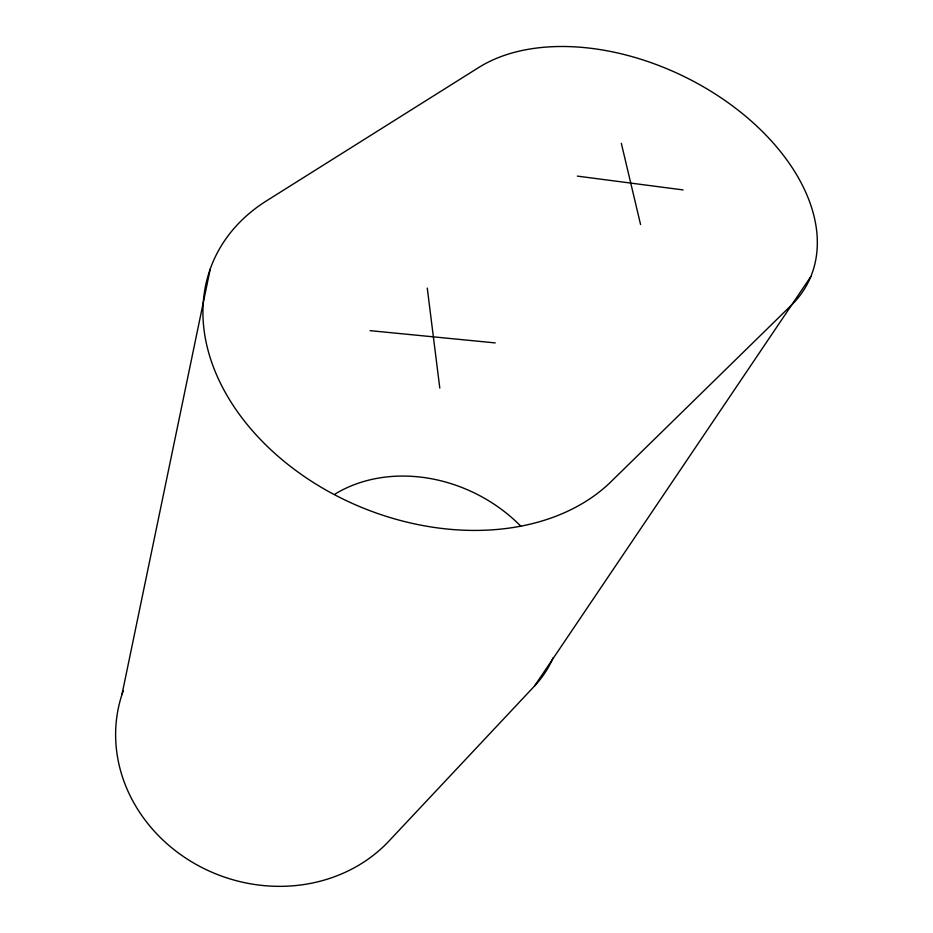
<?xml version="1.0" encoding="UTF-8"?>
<svg xmlns="http://www.w3.org/2000/svg" width="933" height="933" viewBox="0 0 933 933"><rect width="100%" height="100%" fill="white"/><g stroke="black" fill="none" stroke-linecap="round" stroke-linejoin="round"><path stroke-width="1.4" d="M121.931 694.653L210.24 269.042M123.319 690.63A155.811 140.941 19.6 0 0 195.545 864.098A155.811 140.941 19.6 0 0 388.956 841.065L534.516 686.035L810.824 276.588M370.098 330.655L495.236 342.912M577.34 176.115L683.096 189.924M621.32 143.32L640.574 224.55M427.256 288.04L439.793 388.07M335.134 494A142.154 117.476 26.8 0 1 520.801 526.177M553.106 657.788A142.154 117.476 26.8 0 1 534.516 686.035M791.394 305.184L611.01 481.696A231.186 169.235 22.2 0 1 284.892 461.998A231.186 169.235 22.2 0 1 266.546 200.828L478.687 67.526A202.368 129.78 25.9 0 1 735.146 107.89A202.368 129.78 25.9 0 1 791.394 305.184"/></g></svg>
